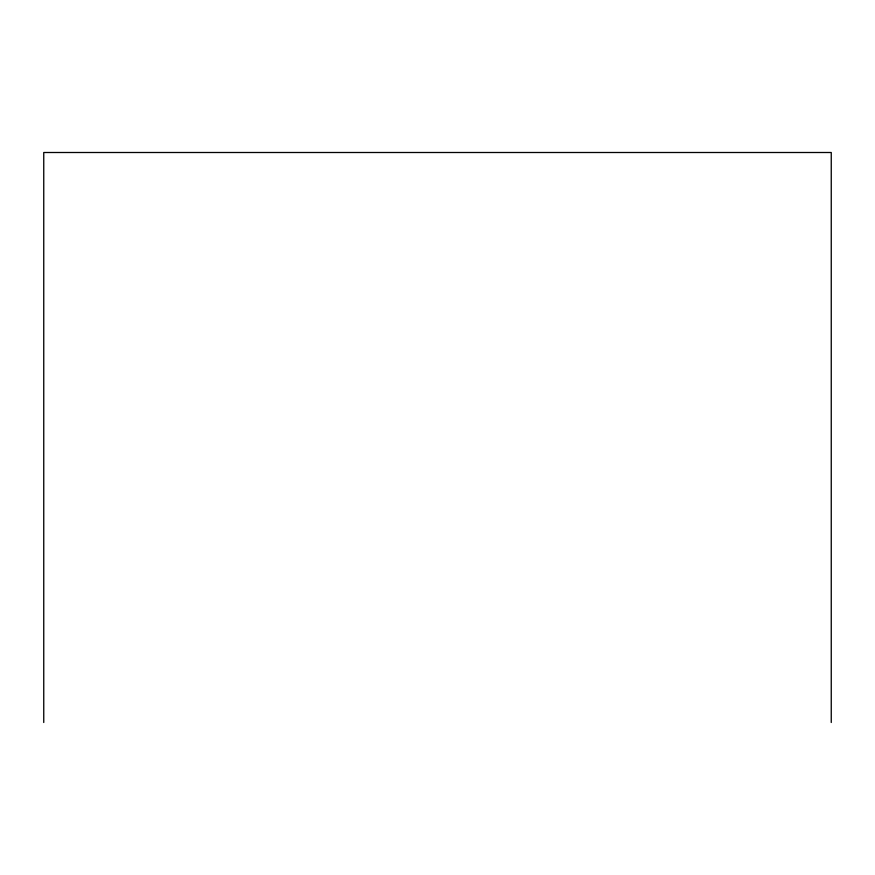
<?xml version="1.0" encoding="UTF-8"?>
<svg xmlns="http://www.w3.org/2000/svg" width="875" height="875" viewBox="0 0 875 875"><rect width="100%" height="100%" fill="white"/><g stroke="black" fill="none" stroke-linecap="round" stroke-linejoin="round"><path stroke-width="1.31" d="M831.25 722.498L831.25 152.502L43.75 152.502L43.75 722.498"/></g></svg>
